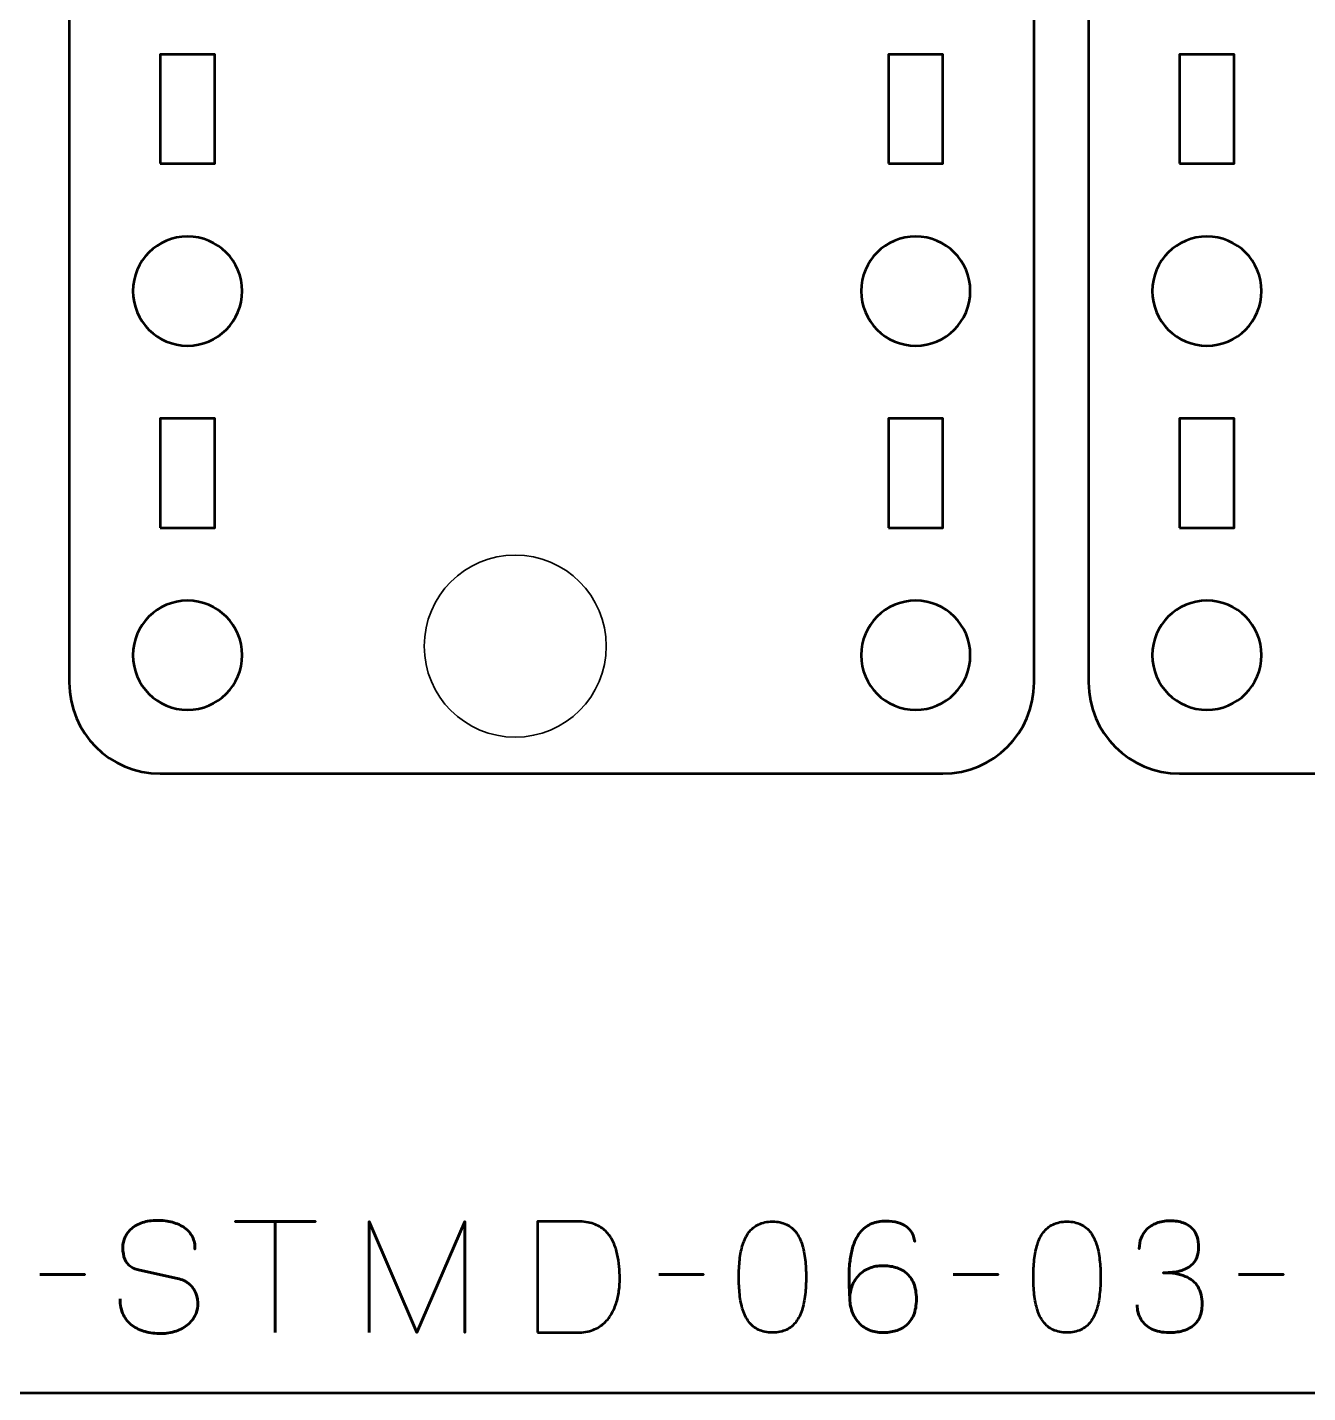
# Model space of a CAD drawing. Header units: centimetres. Extents: x -21 to 0, y -29.7 to 0.
# Drawn here: x -13.38 to -6.35, y -29.7 to -22.2 of the extents above; entities that cross this region are included whole.
import ezdxf

# ---------------------------------------------------------------- set-up
doc = ezdxf.new("R2010")
doc.units = ezdxf.units.CM
doc.header["$MEASUREMENT"] = 0
doc.layers.add('Layer 1', color=7, linetype='Continuous')

msp = doc.modelspace()

# ---------------------------------------------------------------- linework, layer by layer
at = {"layer": 'Layer 1', "color": 250, "lineweight": 35}
msp.add_ellipse((-10.70003, -25.60001), major_axis=(0, 0.5), ratio=1, dxfattribs=at)
at = {"layer": 'Layer 1', "color": 22, "lineweight": 53}
msp.add_open_spline([(-21, -29.19991), (-21, -29.19991), (-21, -0.49996), (-21, -0.49996), (-21, -0.49996), (-21, -0.22299), (-20.77691, 0), (-20.49991, 0), (-20.49991, 0), (-20.49991, 0), (-0.5001, 0), (-0.5001, 0), (-0.5001, 0), (-0.22296, 0), (0, -0.22299), (0, -0.49996), (0, -0.49996), (0, -0.49996), (0, -29.19991), (0, -29.19991), (0, -29.19991), (0, -29.47691), (-0.22296, -29.7), (-0.5001, -29.7), (-0.5001, -29.7), (-0.5001, -29.7), (-20.49991, -29.7), (-20.49991, -29.7), (-20.49991, -29.7), (-20.77691, -29.7), (-21, -29.47691), (-21, -29.19991)], degree=3, knots=[0, 0, 0, 0, 0.125, 0.125, 0.125, 0.125, 0.25, 0.25, 0.25, 0.25, 0.375, 0.375, 0.375, 0.375, 0.5, 0.5, 0.5, 0.5, 0.625, 0.625, 0.625, 0.625, 0.75, 0.75, 0.75, 0.75, 0.875, 0.875, 0.875, 0.875, 1, 1, 1, 1], dxfattribs=at)
at = {"layer": 'Layer 1', "color": 114, "lineweight": 53}
for points in [[(-13.15006, -25.79993), (-13.15006, -25.79993), (-13.15006, -15.49995), (-13.15006, -15.49995), (-13.15006, -15.49995), (-13.15006, -15.22295), (-12.92697, -14.99999), (-12.64997, -14.99999), (-12.64997, -14.99999), (-12.64997, -14.99999), (-8.3501, -14.99999), (-8.3501, -14.99999), (-8.3501, -14.99999), (-8.07296, -14.99999), (-7.85, -15.22295), (-7.85, -15.49995), (-7.85, -15.49995), (-7.85, -15.49995), (-7.85, -25.79993), (-7.85, -25.79993), (-7.85, -25.79993), (-7.85, -26.07693), (-8.07296, -26.30003), (-8.3501, -26.30003), (-8.3501, -26.30003), (-8.3501, -26.30003), (-12.64997, -26.30003), (-12.64997, -26.30003), (-12.64997, -26.30003), (-12.92697, -26.30003), (-13.15006, -26.07693), (-13.15006, -25.79993)], [(-7.55006, -25.79993), (-7.55006, -25.79993), (-7.55006, -15.49995), (-7.55006, -15.49995), (-7.55006, -15.49995), (-7.55006, -15.22295), (-7.32697, -14.99999), (-7.04997, -14.99999), (-7.04997, -14.99999), (-7.04997, -14.99999), (-2.7501, -14.99999), (-2.7501, -14.99999), (-2.7501, -14.99999), (-2.47296, -14.99999), (-2.25, -15.22295), (-2.25, -15.49995), (-2.25, -15.49995), (-2.25, -15.49995), (-2.25, -25.79993), (-2.25, -25.79993), (-2.25, -25.79993), (-2.25, -26.07693), (-2.47296, -26.30003), (-2.7501, -26.30003), (-2.7501, -26.30003), (-2.7501, -26.30003), (-7.04997, -26.30003), (-7.04997, -26.30003), (-7.04997, -26.30003), (-7.32697, -26.30003), (-7.55006, -26.07693), (-7.55006, -25.79993)]]:
    msp.add_open_spline(points, degree=3, knots=[0, 0, 0, 0, 0.125, 0.125, 0.125, 0.125, 0.25, 0.25, 0.25, 0.25, 0.375, 0.375, 0.375, 0.375, 0.5, 0.5, 0.5, 0.5, 0.625, 0.625, 0.625, 0.625, 0.75, 0.75, 0.75, 0.75, 0.875, 0.875, 0.875, 0.875, 1, 1, 1, 1], dxfattribs=at)
at = {"layer": 'Layer 1', "lineweight": 53}
for points in [[(-12.64997, -22.95002), (-12.64997, -22.95002), (-12.64997, -22.35001), (-12.64997, -22.35001), (-12.64997, -22.35001), (-12.64997, -22.35001), (-12.34996, -22.35001), (-12.34996, -22.35001), (-12.34996, -22.35001), (-12.34996, -22.35001), (-12.34996, -22.95002), (-12.34996, -22.95002), (-12.34996, -22.95002), (-12.34996, -22.95002), (-12.64997, -22.95002), (-12.64997, -22.95002)], [(-8.6501, -22.95002), (-8.6501, -22.95002), (-8.6501, -22.35001), (-8.6501, -22.35001), (-8.6501, -22.35001), (-8.6501, -22.35001), (-8.3501, -22.35001), (-8.3501, -22.35001), (-8.3501, -22.35001), (-8.3501, -22.35001), (-8.3501, -22.95002), (-8.3501, -22.95002), (-8.3501, -22.95002), (-8.3501, -22.95002), (-8.6501, -22.95002), (-8.6501, -22.95002)], [(-7.04997, -22.95002), (-7.04997, -22.95002), (-7.04997, -22.35001), (-7.04997, -22.35001), (-7.04997, -22.35001), (-7.04997, -22.35001), (-6.74996, -22.35001), (-6.74996, -22.35001), (-6.74996, -22.35001), (-6.74996, -22.35001), (-6.74996, -22.95002), (-6.74996, -22.95002), (-6.74996, -22.95002), (-6.74996, -22.95002), (-7.04997, -22.95002), (-7.04997, -22.95002)], [(-12.50003, -23.34992), (-12.33426, -23.34992), (-12.20003, -23.4843), (-12.20003, -23.64993), (-12.20003, -23.64993), (-12.20003, -23.8157), (-12.33426, -23.94993), (-12.50003, -23.94993), (-12.50003, -23.94993), (-12.6657, -23.94993), (-12.80004, -23.8157), (-12.80004, -23.64993), (-12.80004, -23.64993), (-12.80004, -23.4843), (-12.6657, -23.34992), (-12.50003, -23.34992)], [(-8.50003, -23.34992), (-8.33436, -23.34992), (-8.20003, -23.4843), (-8.20003, -23.64993), (-8.20003, -23.64993), (-8.20003, -23.8157), (-8.33436, -23.94993), (-8.50003, -23.94993), (-8.50003, -23.94993), (-8.66566, -23.94993), (-8.80003, -23.8157), (-8.80003, -23.64993), (-8.80003, -23.64993), (-8.80003, -23.4843), (-8.66566, -23.34992), (-8.50003, -23.34992)], [(-6.90003, -23.34992), (-6.73426, -23.34992), (-6.60003, -23.4843), (-6.60003, -23.64993), (-6.60003, -23.64993), (-6.60003, -23.8157), (-6.73426, -23.94993), (-6.90003, -23.94993), (-6.90003, -23.94993), (-7.0657, -23.94993), (-7.20004, -23.8157), (-7.20004, -23.64993), (-7.20004, -23.64993), (-7.20004, -23.4843), (-7.0657, -23.34992), (-6.90003, -23.34992)], [(-12.64997, -24.94998), (-12.64997, -24.94998), (-12.64997, -24.34998), (-12.64997, -24.34998), (-12.64997, -24.34998), (-12.64997, -24.34998), (-12.34996, -24.34998), (-12.34996, -24.34998), (-12.34996, -24.34998), (-12.34996, -24.34998), (-12.34996, -24.94998), (-12.34996, -24.94998), (-12.34996, -24.94998), (-12.34996, -24.94998), (-12.64997, -24.94998), (-12.64997, -24.94998)], [(-8.6501, -24.94998), (-8.6501, -24.94998), (-8.6501, -24.34998), (-8.6501, -24.34998), (-8.6501, -24.34998), (-8.6501, -24.34998), (-8.3501, -24.34998), (-8.3501, -24.34998), (-8.3501, -24.34998), (-8.3501, -24.34998), (-8.3501, -24.94998), (-8.3501, -24.94998), (-8.3501, -24.94998), (-8.3501, -24.94998), (-8.6501, -24.94998), (-8.6501, -24.94998)], [(-7.04997, -24.94998), (-7.04997, -24.94998), (-7.04997, -24.34998), (-7.04997, -24.34998), (-7.04997, -24.34998), (-7.04997, -24.34998), (-6.74996, -24.34998), (-6.74996, -24.34998), (-6.74996, -24.34998), (-6.74996, -24.34998), (-6.74996, -24.94998), (-6.74996, -24.94998), (-6.74996, -24.94998), (-6.74996, -24.94998), (-7.04997, -24.94998), (-7.04997, -24.94998)], [(-12.50003, -25.35), (-12.33426, -25.35), (-12.20003, -25.48423), (-12.20003, -25.65), (-12.20003, -25.65), (-12.20003, -25.81566), (-12.33426, -25.95), (-12.50003, -25.95), (-12.50003, -25.95), (-12.6657, -25.95), (-12.80004, -25.81566), (-12.80004, -25.65), (-12.80004, -25.65), (-12.80004, -25.48423), (-12.6657, -25.35), (-12.50003, -25.35)], [(-8.50003, -25.35), (-8.33436, -25.35), (-8.20003, -25.48423), (-8.20003, -25.65), (-8.20003, -25.65), (-8.20003, -25.81566), (-8.33436, -25.95), (-8.50003, -25.95), (-8.50003, -25.95), (-8.66566, -25.95), (-8.80003, -25.81566), (-8.80003, -25.65), (-8.80003, -25.65), (-8.80003, -25.48423), (-8.66566, -25.35), (-8.50003, -25.35)], [(-6.90003, -25.35), (-6.73426, -25.35), (-6.60003, -25.48423), (-6.60003, -25.65), (-6.60003, -25.65), (-6.60003, -25.81566), (-6.73426, -25.95), (-6.90003, -25.95), (-6.90003, -25.95), (-7.0657, -25.95), (-7.20004, -25.81566), (-7.20004, -25.65), (-7.20004, -25.65), (-7.20004, -25.48423), (-7.0657, -25.35), (-6.90003, -25.35)]]:
    msp.add_open_spline(points, degree=3, knots=[0, 0, 0, 0, 0.25, 0.25, 0.25, 0.25, 0.5, 0.5, 0.5, 0.5, 0.75, 0.75, 0.75, 0.75, 1, 1, 1, 1], dxfattribs=at)
at = {"layer": 'Layer 1', "color": 30, "lineweight": 53}
for points, knots in [([(-12.87089, -29.1853), (-12.87061, -29.21902), (-12.86468, -29.24795), (-12.85283, -29.27208), (-12.85283, -29.27208), (-12.84112, -29.29607), (-12.82475, -29.31568), (-12.80414, -29.33092), (-12.80414, -29.33092), (-12.7834, -29.34602), (-12.75955, -29.35717), (-12.7326, -29.36437), (-12.7326, -29.36437), (-12.70579, -29.37142), (-12.677, -29.37495), (-12.64652, -29.37495), (-12.64652, -29.37495), (-12.61576, -29.37481), (-12.5881, -29.37029), (-12.56341, -29.36169), (-12.56341, -29.36169), (-12.53885, -29.35308), (-12.51783, -29.34151), (-12.50019, -29.32697), (-12.50019, -29.32697), (-12.48269, -29.31244), (-12.46914, -29.29621), (-12.45955, -29.27815), (-12.45955, -29.27815), (-12.44995, -29.26009), (-12.44487, -29.2416), (-12.44417, -29.22255), (-12.44417, -29.22255), (-12.44332, -29.19757), (-12.44699, -29.17471), (-12.45503, -29.15411), (-12.45503, -29.15411), (-12.46308, -29.13351), (-12.47549, -29.11629), (-12.49229, -29.10218), (-12.49229, -29.10218), (-12.50894, -29.08807), (-12.52996, -29.07819), (-12.55508, -29.07269), (-12.55508, -29.07269), (-12.55508, -29.07269), (-12.76252, -29.02782), (-12.76252, -29.02782), (-12.76252, -29.02782), (-12.78199, -29.02372), (-12.79878, -29.01681), (-12.81261, -29.00721), (-12.81261, -29.00721), (-12.82644, -28.99748), (-12.83716, -28.98407), (-12.8445, -28.96686), (-12.8445, -28.96686), (-12.85184, -28.94978), (-12.85565, -28.92805), (-12.85565, -28.90166), (-12.85565, -28.90166), (-12.85565, -28.88162), (-12.85156, -28.86271), (-12.84323, -28.84493), (-12.84323, -28.84493), (-12.83505, -28.82715), (-12.82291, -28.81149), (-12.80697, -28.79766), (-12.80697, -28.79766), (-12.79102, -28.78397), (-12.77126, -28.77325), (-12.74784, -28.76549), (-12.74784, -28.76549), (-12.72427, -28.75759), (-12.69732, -28.75364), (-12.66684, -28.75349), (-12.66684, -28.75349), (-12.63622, -28.75349), (-12.60814, -28.75702), (-12.58246, -28.76408), (-12.58246, -28.76408), (-12.55692, -28.77113), (-12.53476, -28.78129), (-12.51613, -28.79484), (-12.51613, -28.79484), (-12.49751, -28.80839), (-12.48311, -28.82504), (-12.47324, -28.84451), (-12.47324, -28.84451), (-12.46336, -28.86413), (-12.4587, -28.88656), (-12.45941, -28.91182), (-12.45941, -28.91182), (-12.4587, -28.88656), (-12.46336, -28.86413), (-12.47324, -28.84451), (-12.47324, -28.84451), (-12.48311, -28.82504), (-12.49751, -28.80839), (-12.51613, -28.79484), (-12.51613, -28.79484), (-12.53476, -28.78129), (-12.55692, -28.77113), (-12.58246, -28.76408), (-12.58246, -28.76408), (-12.60814, -28.75702), (-12.63622, -28.75349), (-12.66684, -28.75349), (-12.66684, -28.75349), (-12.69732, -28.75364), (-12.72427, -28.75759), (-12.74784, -28.76549), (-12.74784, -28.76549), (-12.77126, -28.77325), (-12.79102, -28.78397), (-12.80697, -28.79766), (-12.80697, -28.79766), (-12.82291, -28.81149), (-12.83505, -28.82715), (-12.84323, -28.84493), (-12.84323, -28.84493), (-12.85156, -28.86271), (-12.85565, -28.88162), (-12.85565, -28.90166), (-12.85565, -28.90166), (-12.85565, -28.92805), (-12.85198, -28.94978), (-12.84493, -28.96671), (-12.84493, -28.96671), (-12.83773, -28.98379), (-12.82715, -28.99705), (-12.81332, -29.00679), (-12.81332, -29.00679), (-12.79949, -29.01639), (-12.78255, -29.02344), (-12.76252, -29.02782), (-12.76252, -29.02782), (-12.76252, -29.02782), (-12.55508, -29.07269), (-12.55508, -29.07269), (-12.55508, -29.07269), (-12.5294, -29.07819), (-12.50823, -29.08807), (-12.49158, -29.10218), (-12.49158, -29.10218), (-12.47479, -29.11629), (-12.46251, -29.13351), (-12.45461, -29.15411), (-12.45461, -29.15411), (-12.44685, -29.17471), (-12.44332, -29.19757), (-12.44417, -29.22255), (-12.44417, -29.22255), (-12.44487, -29.2416), (-12.44995, -29.26009), (-12.45955, -29.27815), (-12.45955, -29.27815), (-12.46914, -29.29621), (-12.48269, -29.31244), (-12.50019, -29.32697), (-12.50019, -29.32697), (-12.51783, -29.34151), (-12.53885, -29.35308), (-12.56341, -29.36169), (-12.56341, -29.36169), (-12.5881, -29.37029), (-12.61576, -29.37481), (-12.64652, -29.37495), (-12.64652, -29.37495), (-12.677, -29.37495), (-12.70579, -29.37142), (-12.7326, -29.36437), (-12.7326, -29.36437), (-12.75955, -29.35717), (-12.7834, -29.34602), (-12.80414, -29.33092), (-12.80414, -29.33092), (-12.82475, -29.31568), (-12.84112, -29.29607), (-12.85283, -29.27208), (-12.85283, -29.27208), (-12.86468, -29.24795), (-12.87061, -29.21902), (-12.87089, -29.1853)], [0, 0, 0, 0, 0.0217391, 0.0217391, 0.0217391, 0.0217391, 0.0434783, 0.0434783, 0.0434783, 0.0434783, 0.0652174, 0.0652174, 0.0652174, 0.0652174, 0.0869565, 0.0869565, 0.0869565, 0.0869565, 0.1086957, 0.1086957, 0.1086957, 0.1086957, 0.1304348, 0.1304348, 0.1304348, 0.1304348, 0.1521739, 0.1521739, 0.1521739, 0.1521739, 0.173913, 0.173913, 0.173913, 0.173913, 0.1956522, 0.1956522, 0.1956522, 0.1956522, 0.2173913, 0.2173913, 0.2173913, 0.2173913, 0.2391304, 0.2391304, 0.2391304, 0.2391304, 0.2608696, 0.2608696, 0.2608696, 0.2608696, 0.2826087, 0.2826087, 0.2826087, 0.2826087, 0.3043478, 0.3043478, 0.3043478, 0.3043478, 0.326087, 0.326087, 0.326087, 0.326087, 0.3478261, 0.3478261, 0.3478261, 0.3478261, 0.3695652, 0.3695652, 0.3695652, 0.3695652, 0.3913043, 0.3913043, 0.3913043, 0.3913043, 0.4130435, 0.4130435, 0.4130435, 0.4130435, 0.4347826, 0.4347826, 0.4347826, 0.4347826, 0.4565217, 0.4565217, 0.4565217, 0.4565217, 0.4782609, 0.4782609, 0.4782609, 0.4782609, 0.5, 0.5, 0.5, 0.5, 0.5217391, 0.5217391, 0.5217391, 0.5217391, 0.5434783, 0.5434783, 0.5434783, 0.5434783, 0.5652174, 0.5652174, 0.5652174, 0.5652174, 0.5869565, 0.5869565, 0.5869565, 0.5869565, 0.6086957, 0.6086957, 0.6086957, 0.6086957, 0.6304348, 0.6304348, 0.6304348, 0.6304348, 0.6521739, 0.6521739, 0.6521739, 0.6521739, 0.673913, 0.673913, 0.673913, 0.673913, 0.6956522, 0.6956522, 0.6956522, 0.6956522, 0.7173913, 0.7173913, 0.7173913, 0.7173913, 0.7391304, 0.7391304, 0.7391304, 0.7391304, 0.7608696, 0.7608696, 0.7608696, 0.7608696, 0.7826087, 0.7826087, 0.7826087, 0.7826087, 0.8043478, 0.8043478, 0.8043478, 0.8043478, 0.826087, 0.826087, 0.826087, 0.826087, 0.8478261, 0.8478261, 0.8478261, 0.8478261, 0.8695652, 0.8695652, 0.8695652, 0.8695652, 0.8913043, 0.8913043, 0.8913043, 0.8913043, 0.9130435, 0.9130435, 0.9130435, 0.9130435, 0.9347826, 0.9347826, 0.9347826, 0.9347826, 0.9565217, 0.9565217, 0.9565217, 0.9565217, 0.9782609, 0.9782609, 0.9782609, 0.9782609, 1, 1, 1, 1]), ([(-12.01914, -29.36987), (-12.01914, -29.36987), (-12.01914, -28.75942), (-12.01914, -28.75942), (-12.01914, -28.75942), (-12.01914, -28.75942), (-12.23843, -28.75942), (-12.23843, -28.75942), (-12.23843, -28.75942), (-12.23843, -28.75942), (-11.79816, -28.75942), (-11.79816, -28.75942), (-11.79816, -28.75942), (-11.79816, -28.75942), (-12.01914, -28.75942), (-12.01914, -28.75942), (-12.01914, -28.75942), (-12.01914, -28.75942), (-12.01914, -29.36987), (-12.01914, -29.36987)], [0, 0, 0, 0, 0.2, 0.2, 0.2, 0.2, 0.4, 0.4, 0.4, 0.4, 0.6, 0.6, 0.6, 0.6, 0.8, 0.8, 0.8, 0.8, 1, 1, 1, 1]), ([(-11.50267, -29.36987), (-11.50267, -29.36987), (-11.50267, -28.75942), (-11.50267, -28.75942), (-11.50267, -28.75942), (-11.50267, -28.75942), (-11.2402, -29.36987), (-11.2402, -29.36987), (-11.2402, -29.36987), (-11.2402, -29.36987), (-10.97689, -28.75942), (-10.97689, -28.75942), (-10.97689, -28.75942), (-10.97689, -28.75942), (-10.97689, -29.36987), (-10.97689, -29.36987), (-10.97689, -29.36987), (-10.97689, -29.36987), (-10.97689, -28.75942), (-10.97689, -28.75942), (-10.97689, -28.75942), (-10.97689, -28.75942), (-11.2402, -29.36987), (-11.2402, -29.36987), (-11.2402, -29.36987), (-11.2402, -29.36987), (-11.50267, -28.75942), (-11.50267, -28.75942), (-11.50267, -28.75942), (-11.50267, -28.75942), (-11.50267, -29.36987), (-11.50267, -29.36987)], [0, 0, 0, 0, 0.125, 0.125, 0.125, 0.125, 0.25, 0.25, 0.25, 0.25, 0.375, 0.375, 0.375, 0.375, 0.5, 0.5, 0.5, 0.5, 0.625, 0.625, 0.625, 0.625, 0.75, 0.75, 0.75, 0.75, 0.875, 0.875, 0.875, 0.875, 1, 1, 1, 1]), ([(-10.57726, -29.36987), (-10.57726, -29.36987), (-10.57726, -28.75942), (-10.57726, -28.75942), (-10.57726, -28.75942), (-10.57726, -28.75942), (-10.35713, -28.75942), (-10.35713, -28.75942), (-10.35713, -28.75942), (-10.32368, -28.75956), (-10.29475, -28.76394), (-10.27034, -28.77254), (-10.27034, -28.77254), (-10.24607, -28.78115), (-10.22547, -28.79301), (-10.20882, -28.80796), (-10.20882, -28.80796), (-10.19202, -28.82306), (-10.17848, -28.84042), (-10.16789, -28.85989), (-10.16789, -28.85989), (-10.15731, -28.87951), (-10.14913, -28.90039), (-10.14334, -28.92255), (-10.14334, -28.92255), (-10.13756, -28.94456), (-10.13346, -28.967), (-10.13092, -28.98972), (-10.13092, -28.98972), (-10.12838, -29.01243), (-10.12669, -29.03445), (-10.12598, -29.05576), (-10.12598, -29.05576), (-10.125, -29.07706), (-10.1257, -29.0995), (-10.12796, -29.12307), (-10.12796, -29.12307), (-10.13022, -29.14663), (-10.13445, -29.1702), (-10.1408, -29.19362), (-10.1408, -29.19362), (-10.14701, -29.21705), (-10.1559, -29.23934), (-10.16733, -29.26037), (-10.16733, -29.26037), (-10.17862, -29.28153), (-10.19301, -29.3003), (-10.21023, -29.31667), (-10.21023, -29.31667), (-10.22758, -29.33304), (-10.24833, -29.34602), (-10.2726, -29.35548), (-10.2726, -29.35548), (-10.29687, -29.36493), (-10.32509, -29.36973), (-10.35713, -29.36987), (-10.35713, -29.36987), (-10.35713, -29.36987), (-10.57726, -29.36987), (-10.57726, -29.36987)], [0, 0, 0, 0, 0.0666667, 0.0666667, 0.0666667, 0.0666667, 0.1333333, 0.1333333, 0.1333333, 0.1333333, 0.2, 0.2, 0.2, 0.2, 0.2666667, 0.2666667, 0.2666667, 0.2666667, 0.3333333, 0.3333333, 0.3333333, 0.3333333, 0.4, 0.4, 0.4, 0.4, 0.4666667, 0.4666667, 0.4666667, 0.4666667, 0.5333333, 0.5333333, 0.5333333, 0.5333333, 0.6, 0.6, 0.6, 0.6, 0.6666667, 0.6666667, 0.6666667, 0.6666667, 0.7333333, 0.7333333, 0.7333333, 0.7333333, 0.8, 0.8, 0.8, 0.8, 0.8666667, 0.8666667, 0.8666667, 0.8666667, 0.9333333, 0.9333333, 0.9333333, 0.9333333, 1, 1, 1, 1]), ([(-10.57726, -29.36987), (-10.57726, -29.36987), (-10.57726, -28.75942), (-10.57726, -28.75942), (-10.57726, -28.75942), (-10.57726, -28.75942), (-10.35713, -28.75942), (-10.35713, -28.75942), (-10.35713, -28.75942), (-10.32368, -28.75956), (-10.29475, -28.76394), (-10.27034, -28.77254), (-10.27034, -28.77254), (-10.24607, -28.78115), (-10.22547, -28.79301), (-10.20882, -28.80796), (-10.20882, -28.80796), (-10.19202, -28.82306), (-10.17848, -28.84042), (-10.16789, -28.85989), (-10.16789, -28.85989), (-10.15731, -28.87951), (-10.14913, -28.90039), (-10.14334, -28.92255), (-10.14334, -28.92255), (-10.13756, -28.94456), (-10.13346, -28.967), (-10.13092, -28.98972), (-10.13092, -28.98972), (-10.12838, -29.01243), (-10.12669, -29.03445), (-10.12598, -29.05576), (-10.12598, -29.05576), (-10.125, -29.07706), (-10.1257, -29.0995), (-10.12796, -29.12307), (-10.12796, -29.12307), (-10.13022, -29.14663), (-10.13445, -29.1702), (-10.1408, -29.19362), (-10.1408, -29.19362), (-10.14701, -29.21705), (-10.1559, -29.23934), (-10.16733, -29.26037), (-10.16733, -29.26037), (-10.17862, -29.28153), (-10.19301, -29.3003), (-10.21023, -29.31667), (-10.21023, -29.31667), (-10.22758, -29.33304), (-10.24833, -29.34602), (-10.2726, -29.35548), (-10.2726, -29.35548), (-10.29687, -29.36493), (-10.32509, -29.36973), (-10.35713, -29.36987), (-10.35713, -29.36987), (-10.35713, -29.36987), (-10.57726, -29.36987), (-10.57726, -29.36987)], [0, 0, 0, 0, 0.0666667, 0.0666667, 0.0666667, 0.0666667, 0.1333333, 0.1333333, 0.1333333, 0.1333333, 0.2, 0.2, 0.2, 0.2, 0.2666667, 0.2666667, 0.2666667, 0.2666667, 0.3333333, 0.3333333, 0.3333333, 0.3333333, 0.4, 0.4, 0.4, 0.4, 0.4666667, 0.4666667, 0.4666667, 0.4666667, 0.5333333, 0.5333333, 0.5333333, 0.5333333, 0.6, 0.6, 0.6, 0.6, 0.6666667, 0.6666667, 0.6666667, 0.6666667, 0.7333333, 0.7333333, 0.7333333, 0.7333333, 0.8, 0.8, 0.8, 0.8, 0.8666667, 0.8666667, 0.8666667, 0.8666667, 0.9333333, 0.9333333, 0.9333333, 0.9333333, 1, 1, 1, 1]), ([(-9.28694, -29.36987), (-9.2573, -29.36973), (-9.23176, -29.36451), (-9.21045, -29.35435), (-9.21045, -29.35435), (-9.18929, -29.34419), (-9.17165, -29.32965), (-9.15754, -29.31117), (-9.15754, -29.31117), (-9.14357, -29.29254), (-9.13256, -29.27053), (-9.12437, -29.24513), (-9.12437, -29.24513), (-9.11633, -29.21973), (-9.11055, -29.19193), (-9.1073, -29.16145), (-9.1073, -29.16145), (-9.10391, -29.13097), (-9.10222, -29.09894), (-9.10236, -29.06507), (-9.10236, -29.06507), (-9.10222, -29.03134), (-9.10391, -28.99931), (-9.1073, -28.96897), (-9.1073, -28.96897), (-9.11055, -28.93863), (-9.11633, -28.91069), (-9.12437, -28.88529), (-9.12437, -28.88529), (-9.13256, -28.86003), (-9.14357, -28.83802), (-9.15754, -28.81925), (-9.15754, -28.81925), (-9.17165, -28.80063), (-9.18929, -28.78609), (-9.21045, -28.77593), (-9.21045, -28.77593), (-9.23176, -28.76563), (-9.2573, -28.76041), (-9.28694, -28.76027), (-9.28694, -28.76027), (-9.31657, -28.76041), (-9.34211, -28.76563), (-9.36342, -28.77593), (-9.36342, -28.77593), (-9.38458, -28.78609), (-9.40222, -28.80063), (-9.41633, -28.81925), (-9.41633, -28.81925), (-9.43031, -28.83802), (-9.44131, -28.86003), (-9.4495, -28.88529), (-9.4495, -28.88529), (-9.45754, -28.91069), (-9.46333, -28.93863), (-9.46657, -28.96897), (-9.46657, -28.96897), (-9.46996, -28.99931), (-9.47165, -29.03134), (-9.47151, -29.06507), (-9.47151, -29.06507), (-9.47165, -29.09894), (-9.46996, -29.13097), (-9.46657, -29.16145), (-9.46657, -29.16145), (-9.46333, -29.19193), (-9.45754, -29.21973), (-9.4495, -29.24513), (-9.4495, -29.24513), (-9.44131, -29.27053), (-9.43031, -29.29254), (-9.41633, -29.31117), (-9.41633, -29.31117), (-9.40222, -29.32965), (-9.38458, -29.34419), (-9.36342, -29.35435), (-9.36342, -29.35435), (-9.34211, -29.36451), (-9.31657, -29.36973), (-9.28694, -29.36987)], [0, 0, 0, 0, 0.05, 0.05, 0.05, 0.05, 0.1, 0.1, 0.1, 0.1, 0.15, 0.15, 0.15, 0.15, 0.2, 0.2, 0.2, 0.2, 0.25, 0.25, 0.25, 0.25, 0.3, 0.3, 0.3, 0.3, 0.35, 0.35, 0.35, 0.35, 0.4, 0.4, 0.4, 0.4, 0.45, 0.45, 0.45, 0.45, 0.5, 0.5, 0.5, 0.5, 0.55, 0.55, 0.55, 0.55, 0.6, 0.6, 0.6, 0.6, 0.65, 0.65, 0.65, 0.65, 0.7, 0.7, 0.7, 0.7, 0.75, 0.75, 0.75, 0.75, 0.8, 0.8, 0.8, 0.8, 0.85, 0.85, 0.85, 0.85, 0.9, 0.9, 0.9, 0.9, 0.95, 0.95, 0.95, 0.95, 1, 1, 1, 1]), ([(-9.28694, -29.36987), (-9.2573, -29.36973), (-9.23176, -29.36451), (-9.21045, -29.35435), (-9.21045, -29.35435), (-9.18929, -29.34419), (-9.17165, -29.32965), (-9.15754, -29.31117), (-9.15754, -29.31117), (-9.14357, -29.29254), (-9.13256, -29.27053), (-9.12437, -29.24513), (-9.12437, -29.24513), (-9.11633, -29.21973), (-9.11055, -29.19193), (-9.1073, -29.16145), (-9.1073, -29.16145), (-9.10391, -29.13097), (-9.10222, -29.09894), (-9.10236, -29.06507), (-9.10236, -29.06507), (-9.10222, -29.03134), (-9.10391, -28.99931), (-9.1073, -28.96897), (-9.1073, -28.96897), (-9.11055, -28.93863), (-9.11633, -28.91069), (-9.12437, -28.88529), (-9.12437, -28.88529), (-9.13256, -28.86003), (-9.14357, -28.83802), (-9.15754, -28.81925), (-9.15754, -28.81925), (-9.17165, -28.80063), (-9.18929, -28.78609), (-9.21045, -28.77593), (-9.21045, -28.77593), (-9.23176, -28.76563), (-9.2573, -28.76041), (-9.28694, -28.76027), (-9.28694, -28.76027), (-9.31657, -28.76041), (-9.34211, -28.76563), (-9.36342, -28.77593), (-9.36342, -28.77593), (-9.38458, -28.78609), (-9.40222, -28.80063), (-9.41633, -28.81925), (-9.41633, -28.81925), (-9.43031, -28.83802), (-9.44131, -28.86003), (-9.4495, -28.88529), (-9.4495, -28.88529), (-9.45754, -28.91069), (-9.46333, -28.93863), (-9.46657, -28.96897), (-9.46657, -28.96897), (-9.46996, -28.99931), (-9.47165, -29.03134), (-9.47151, -29.06507), (-9.47151, -29.06507), (-9.47165, -29.09894), (-9.46996, -29.13097), (-9.46657, -29.16145), (-9.46657, -29.16145), (-9.46333, -29.19193), (-9.45754, -29.21973), (-9.4495, -29.24513), (-9.4495, -29.24513), (-9.44131, -29.27053), (-9.43031, -29.29254), (-9.41633, -29.31117), (-9.41633, -29.31117), (-9.40222, -29.32965), (-9.38458, -29.34419), (-9.36342, -29.35435), (-9.36342, -29.35435), (-9.34211, -29.36451), (-9.31657, -29.36973), (-9.28694, -29.36987)], [0, 0, 0, 0, 0.05, 0.05, 0.05, 0.05, 0.1, 0.1, 0.1, 0.1, 0.15, 0.15, 0.15, 0.15, 0.2, 0.2, 0.2, 0.2, 0.25, 0.25, 0.25, 0.25, 0.3, 0.3, 0.3, 0.3, 0.35, 0.35, 0.35, 0.35, 0.4, 0.4, 0.4, 0.4, 0.45, 0.45, 0.45, 0.45, 0.5, 0.5, 0.5, 0.5, 0.55, 0.55, 0.55, 0.55, 0.6, 0.6, 0.6, 0.6, 0.65, 0.65, 0.65, 0.65, 0.7, 0.7, 0.7, 0.7, 0.75, 0.75, 0.75, 0.75, 0.8, 0.8, 0.8, 0.8, 0.85, 0.85, 0.85, 0.85, 0.9, 0.9, 0.9, 0.9, 0.95, 0.95, 0.95, 0.95, 1, 1, 1, 1]), ([(-8.86191, -29.18614), (-8.86177, -29.15848), (-8.85725, -29.13351), (-8.84822, -29.11093), (-8.84822, -29.11093), (-8.83933, -29.08849), (-8.82677, -29.06916), (-8.81054, -29.05293), (-8.81054, -29.05293), (-8.79445, -29.03685), (-8.7754, -29.02443), (-8.75367, -29.01568), (-8.75367, -29.01568), (-8.73194, -29.00693), (-8.70809, -29.00256), (-8.68241, -29.00242), (-8.68241, -29.00242), (-8.65659, -29.00227), (-8.63246, -29.00552), (-8.61002, -29.01201), (-8.61002, -29.01201), (-8.58759, -29.01836), (-8.56797, -29.0288), (-8.5509, -29.0432), (-8.5509, -29.0432), (-8.53382, -29.05745), (-8.52042, -29.07636), (-8.51082, -29.09992), (-8.51082, -29.09992), (-8.50122, -29.12349), (-8.49629, -29.15213), (-8.49614, -29.18614), (-8.49614, -29.18614), (-8.49629, -29.22015), (-8.50122, -29.2488), (-8.51082, -29.27236), (-8.51082, -29.27236), (-8.52042, -29.29593), (-8.53382, -29.31484), (-8.5509, -29.32909), (-8.5509, -29.32909), (-8.56797, -29.34348), (-8.58759, -29.35392), (-8.61002, -29.36027), (-8.61002, -29.36027), (-8.63246, -29.36677), (-8.65659, -29.37001), (-8.68241, -29.36987), (-8.68241, -29.36987), (-8.70809, -29.36973), (-8.73166, -29.36535), (-8.75325, -29.35661), (-8.75325, -29.35661), (-8.7747, -29.34786), (-8.79333, -29.33544), (-8.80927, -29.31921), (-8.80927, -29.31921), (-8.82522, -29.30312), (-8.83778, -29.28379), (-8.84681, -29.26121), (-8.84681, -29.26121), (-8.85598, -29.23878), (-8.86092, -29.2138), (-8.86191, -29.18614), (-8.86191, -29.18614), (-8.86247, -29.17217), (-8.86318, -29.15552), (-8.86416, -29.13619), (-8.86416, -29.13619), (-8.86515, -29.11672), (-8.86572, -29.09555), (-8.86586, -29.07283), (-8.86586, -29.07283), (-8.866, -29.04997), (-8.86529, -29.0264), (-8.86346, -29.00227), (-8.86346, -29.00227), (-8.86177, -28.978), (-8.85838, -28.95416), (-8.85344, -28.93059), (-8.85344, -28.93059), (-8.8485, -28.90716), (-8.84144, -28.88501), (-8.83213, -28.86427), (-8.83213, -28.86427), (-8.82282, -28.84352), (-8.81082, -28.82518), (-8.79601, -28.80923), (-8.79601, -28.80923), (-8.78105, -28.79329), (-8.76285, -28.78073), (-8.74126, -28.77156), (-8.74126, -28.77156), (-8.71967, -28.76253), (-8.69412, -28.75787), (-8.66463, -28.75773), (-8.66463, -28.75773), (-8.63895, -28.75787), (-8.61722, -28.76041), (-8.59916, -28.76535), (-8.59916, -28.76535), (-8.58109, -28.77029), (-8.56628, -28.77692), (-8.55442, -28.7851), (-8.55442, -28.7851), (-8.54271, -28.79343), (-8.5334, -28.80246), (-8.52662, -28.81248), (-8.52662, -28.81248), (-8.51985, -28.82236), (-8.51477, -28.83238), (-8.51167, -28.84239), (-8.51167, -28.84239), (-8.50842, -28.85241), (-8.5063, -28.86173), (-8.50546, -28.87033), (-8.50546, -28.87033), (-8.5063, -28.86173), (-8.50842, -28.85241), (-8.51167, -28.84239), (-8.51167, -28.84239), (-8.51477, -28.83238), (-8.51985, -28.82236), (-8.52662, -28.81248), (-8.52662, -28.81248), (-8.5334, -28.80246), (-8.54271, -28.79343), (-8.55442, -28.7851), (-8.55442, -28.7851), (-8.56628, -28.77692), (-8.58109, -28.77029), (-8.59916, -28.76535), (-8.59916, -28.76535), (-8.61722, -28.76041), (-8.63895, -28.75787), (-8.66463, -28.75773), (-8.66463, -28.75773), (-8.69412, -28.75787), (-8.71967, -28.76253), (-8.74126, -28.77156), (-8.74126, -28.77156), (-8.76285, -28.78073), (-8.78105, -28.79329), (-8.79601, -28.80923), (-8.79601, -28.80923), (-8.81082, -28.82518), (-8.82282, -28.84352), (-8.83213, -28.86427), (-8.83213, -28.86427), (-8.84144, -28.88501), (-8.8485, -28.90716), (-8.85344, -28.93059), (-8.85344, -28.93059), (-8.85838, -28.95416), (-8.86177, -28.978), (-8.86346, -29.00227), (-8.86346, -29.00227), (-8.86529, -29.0264), (-8.866, -29.04997), (-8.86586, -29.07283), (-8.86586, -29.07283), (-8.86572, -29.09555), (-8.86515, -29.11672), (-8.86416, -29.13619), (-8.86416, -29.13619), (-8.86318, -29.15552), (-8.86247, -29.17217), (-8.86191, -29.18614), (-8.86191, -29.18614), (-8.86092, -29.2138), (-8.85598, -29.23878), (-8.84681, -29.26121), (-8.84681, -29.26121), (-8.83778, -29.28379), (-8.82522, -29.30312), (-8.80927, -29.31921), (-8.80927, -29.31921), (-8.79333, -29.33544), (-8.7747, -29.34786), (-8.75325, -29.35661), (-8.75325, -29.35661), (-8.73166, -29.36535), (-8.70809, -29.36973), (-8.68241, -29.36987), (-8.68241, -29.36987), (-8.65659, -29.37001), (-8.63246, -29.36677), (-8.61002, -29.36027), (-8.61002, -29.36027), (-8.58759, -29.35392), (-8.56797, -29.34348), (-8.5509, -29.32909), (-8.5509, -29.32909), (-8.53382, -29.31484), (-8.52042, -29.29593), (-8.51082, -29.27236), (-8.51082, -29.27236), (-8.50122, -29.2488), (-8.49629, -29.22015), (-8.49614, -29.18614), (-8.49614, -29.18614), (-8.49629, -29.15213), (-8.50122, -29.12349), (-8.51082, -29.09992), (-8.51082, -29.09992), (-8.52042, -29.07636), (-8.53382, -29.05745), (-8.5509, -29.0432), (-8.5509, -29.0432), (-8.56797, -29.0288), (-8.58759, -29.01836), (-8.61002, -29.01201), (-8.61002, -29.01201), (-8.63246, -29.00552), (-8.65659, -29.00227), (-8.68241, -29.00242), (-8.68241, -29.00242), (-8.70809, -29.00256), (-8.73194, -29.00693), (-8.75367, -29.01568), (-8.75367, -29.01568), (-8.7754, -29.02443), (-8.79445, -29.03685), (-8.81054, -29.05293), (-8.81054, -29.05293), (-8.82677, -29.06916), (-8.83933, -29.08849), (-8.84822, -29.11093), (-8.84822, -29.11093), (-8.85725, -29.13351), (-8.86177, -29.15848), (-8.86191, -29.18614)], [0, 0, 0, 0, 0.0172414, 0.0172414, 0.0172414, 0.0172414, 0.0344828, 0.0344828, 0.0344828, 0.0344828, 0.0517241, 0.0517241, 0.0517241, 0.0517241, 0.0689655, 0.0689655, 0.0689655, 0.0689655, 0.0862069, 0.0862069, 0.0862069, 0.0862069, 0.1034483, 0.1034483, 0.1034483, 0.1034483, 0.1206897, 0.1206897, 0.1206897, 0.1206897, 0.137931, 0.137931, 0.137931, 0.137931, 0.1551724, 0.1551724, 0.1551724, 0.1551724, 0.1724138, 0.1724138, 0.1724138, 0.1724138, 0.1896552, 0.1896552, 0.1896552, 0.1896552, 0.2068966, 0.2068966, 0.2068966, 0.2068966, 0.2241379, 0.2241379, 0.2241379, 0.2241379, 0.2413793, 0.2413793, 0.2413793, 0.2413793, 0.2586207, 0.2586207, 0.2586207, 0.2586207, 0.2758621, 0.2758621, 0.2758621, 0.2758621, 0.2931034, 0.2931034, 0.2931034, 0.2931034, 0.3103448, 0.3103448, 0.3103448, 0.3103448, 0.3275862, 0.3275862, 0.3275862, 0.3275862, 0.3448276, 0.3448276, 0.3448276, 0.3448276, 0.362069, 0.362069, 0.362069, 0.362069, 0.3793103, 0.3793103, 0.3793103, 0.3793103, 0.3965517, 0.3965517, 0.3965517, 0.3965517, 0.4137931, 0.4137931, 0.4137931, 0.4137931, 0.4310345, 0.4310345, 0.4310345, 0.4310345, 0.4482759, 0.4482759, 0.4482759, 0.4482759, 0.4655172, 0.4655172, 0.4655172, 0.4655172, 0.4827586, 0.4827586, 0.4827586, 0.4827586, 0.5, 0.5, 0.5, 0.5, 0.5172414, 0.5172414, 0.5172414, 0.5172414, 0.5344828, 0.5344828, 0.5344828, 0.5344828, 0.5517241, 0.5517241, 0.5517241, 0.5517241, 0.5689655, 0.5689655, 0.5689655, 0.5689655, 0.5862069, 0.5862069, 0.5862069, 0.5862069, 0.6034483, 0.6034483, 0.6034483, 0.6034483, 0.6206897, 0.6206897, 0.6206897, 0.6206897, 0.637931, 0.637931, 0.637931, 0.637931, 0.6551724, 0.6551724, 0.6551724, 0.6551724, 0.6724138, 0.6724138, 0.6724138, 0.6724138, 0.6896552, 0.6896552, 0.6896552, 0.6896552, 0.7068966, 0.7068966, 0.7068966, 0.7068966, 0.7241379, 0.7241379, 0.7241379, 0.7241379, 0.7413793, 0.7413793, 0.7413793, 0.7413793, 0.7586207, 0.7586207, 0.7586207, 0.7586207, 0.7758621, 0.7758621, 0.7758621, 0.7758621, 0.7931034, 0.7931034, 0.7931034, 0.7931034, 0.8103448, 0.8103448, 0.8103448, 0.8103448, 0.8275862, 0.8275862, 0.8275862, 0.8275862, 0.8448276, 0.8448276, 0.8448276, 0.8448276, 0.862069, 0.862069, 0.862069, 0.862069, 0.8793103, 0.8793103, 0.8793103, 0.8793103, 0.8965517, 0.8965517, 0.8965517, 0.8965517, 0.9137931, 0.9137931, 0.9137931, 0.9137931, 0.9310345, 0.9310345, 0.9310345, 0.9310345, 0.9482759, 0.9482759, 0.9482759, 0.9482759, 0.9655172, 0.9655172, 0.9655172, 0.9655172, 0.9827586, 0.9827586, 0.9827586, 0.9827586, 1, 1, 1, 1]), ([(-7.66895, -29.36987), (-7.63931, -29.36973), (-7.61377, -29.36451), (-7.59246, -29.35435), (-7.59246, -29.35435), (-7.5713, -29.34419), (-7.55366, -29.32965), (-7.53955, -29.31117), (-7.53955, -29.31117), (-7.52558, -29.29254), (-7.51457, -29.27053), (-7.50638, -29.24513), (-7.50638, -29.24513), (-7.49834, -29.21973), (-7.49256, -29.19193), (-7.48931, -29.16145), (-7.48931, -29.16145), (-7.48592, -29.13097), (-7.48423, -29.09894), (-7.48437, -29.06507), (-7.48437, -29.06507), (-7.48423, -29.03134), (-7.48592, -28.99931), (-7.48931, -28.96897), (-7.48931, -28.96897), (-7.49256, -28.93863), (-7.49834, -28.91069), (-7.50638, -28.88529), (-7.50638, -28.88529), (-7.51457, -28.86003), (-7.52558, -28.83802), (-7.53955, -28.81925), (-7.53955, -28.81925), (-7.55366, -28.80063), (-7.5713, -28.78609), (-7.59246, -28.77593), (-7.59246, -28.77593), (-7.61377, -28.76563), (-7.63931, -28.76041), (-7.66895, -28.76027), (-7.66895, -28.76027), (-7.69858, -28.76041), (-7.72412, -28.76563), (-7.74543, -28.77593), (-7.74543, -28.77593), (-7.76659, -28.78609), (-7.78423, -28.80063), (-7.79834, -28.81925), (-7.79834, -28.81925), (-7.81232, -28.83802), (-7.82332, -28.86003), (-7.83151, -28.88529), (-7.83151, -28.88529), (-7.83955, -28.91069), (-7.84534, -28.93863), (-7.84858, -28.96897), (-7.84858, -28.96897), (-7.85197, -28.99931), (-7.85366, -29.03134), (-7.85352, -29.06507), (-7.85352, -29.06507), (-7.85366, -29.09894), (-7.85197, -29.13097), (-7.84858, -29.16145), (-7.84858, -29.16145), (-7.84534, -29.19193), (-7.83955, -29.21973), (-7.83151, -29.24513), (-7.83151, -29.24513), (-7.82332, -29.27053), (-7.81232, -29.29254), (-7.79834, -29.31117), (-7.79834, -29.31117), (-7.78423, -29.32965), (-7.76659, -29.34419), (-7.74543, -29.35435), (-7.74543, -29.35435), (-7.72412, -29.36451), (-7.69858, -29.36973), (-7.66895, -29.36987)], [0, 0, 0, 0, 0.05, 0.05, 0.05, 0.05, 0.1, 0.1, 0.1, 0.1, 0.15, 0.15, 0.15, 0.15, 0.2, 0.2, 0.2, 0.2, 0.25, 0.25, 0.25, 0.25, 0.3, 0.3, 0.3, 0.3, 0.35, 0.35, 0.35, 0.35, 0.4, 0.4, 0.4, 0.4, 0.45, 0.45, 0.45, 0.45, 0.5, 0.5, 0.5, 0.5, 0.55, 0.55, 0.55, 0.55, 0.6, 0.6, 0.6, 0.6, 0.65, 0.65, 0.65, 0.65, 0.7, 0.7, 0.7, 0.7, 0.75, 0.75, 0.75, 0.75, 0.8, 0.8, 0.8, 0.8, 0.85, 0.85, 0.85, 0.85, 0.9, 0.9, 0.9, 0.9, 0.95, 0.95, 0.95, 0.95, 1, 1, 1, 1]), ([(-7.66895, -29.36987), (-7.63931, -29.36973), (-7.61377, -29.36451), (-7.59246, -29.35435), (-7.59246, -29.35435), (-7.5713, -29.34419), (-7.55366, -29.32965), (-7.53955, -29.31117), (-7.53955, -29.31117), (-7.52558, -29.29254), (-7.51457, -29.27053), (-7.50638, -29.24513), (-7.50638, -29.24513), (-7.49834, -29.21973), (-7.49256, -29.19193), (-7.48931, -29.16145), (-7.48931, -29.16145), (-7.48592, -29.13097), (-7.48423, -29.09894), (-7.48437, -29.06507), (-7.48437, -29.06507), (-7.48423, -29.03134), (-7.48592, -28.99931), (-7.48931, -28.96897), (-7.48931, -28.96897), (-7.49256, -28.93863), (-7.49834, -28.91069), (-7.50638, -28.88529), (-7.50638, -28.88529), (-7.51457, -28.86003), (-7.52558, -28.83802), (-7.53955, -28.81925), (-7.53955, -28.81925), (-7.55366, -28.80063), (-7.5713, -28.78609), (-7.59246, -28.77593), (-7.59246, -28.77593), (-7.61377, -28.76563), (-7.63931, -28.76041), (-7.66895, -28.76027), (-7.66895, -28.76027), (-7.69858, -28.76041), (-7.72412, -28.76563), (-7.74543, -28.77593), (-7.74543, -28.77593), (-7.76659, -28.78609), (-7.78423, -28.80063), (-7.79834, -28.81925), (-7.79834, -28.81925), (-7.81232, -28.83802), (-7.82332, -28.86003), (-7.83151, -28.88529), (-7.83151, -28.88529), (-7.83955, -28.91069), (-7.84534, -28.93863), (-7.84858, -28.96897), (-7.84858, -28.96897), (-7.85197, -28.99931), (-7.85366, -29.03134), (-7.85352, -29.06507), (-7.85352, -29.06507), (-7.85366, -29.09894), (-7.85197, -29.13097), (-7.84858, -29.16145), (-7.84858, -29.16145), (-7.84534, -29.19193), (-7.83955, -29.21973), (-7.83151, -29.24513), (-7.83151, -29.24513), (-7.82332, -29.27053), (-7.81232, -29.29254), (-7.79834, -29.31117), (-7.79834, -29.31117), (-7.78423, -29.32965), (-7.76659, -29.34419), (-7.74543, -29.35435), (-7.74543, -29.35435), (-7.72412, -29.36451), (-7.69858, -29.36973), (-7.66895, -29.36987)], [0, 0, 0, 0, 0.05, 0.05, 0.05, 0.05, 0.1, 0.1, 0.1, 0.1, 0.15, 0.15, 0.15, 0.15, 0.2, 0.2, 0.2, 0.2, 0.25, 0.25, 0.25, 0.25, 0.3, 0.3, 0.3, 0.3, 0.35, 0.35, 0.35, 0.35, 0.4, 0.4, 0.4, 0.4, 0.45, 0.45, 0.45, 0.45, 0.5, 0.5, 0.5, 0.5, 0.55, 0.55, 0.55, 0.55, 0.6, 0.6, 0.6, 0.6, 0.65, 0.65, 0.65, 0.65, 0.7, 0.7, 0.7, 0.7, 0.75, 0.75, 0.75, 0.75, 0.8, 0.8, 0.8, 0.8, 0.85, 0.85, 0.85, 0.85, 0.9, 0.9, 0.9, 0.9, 0.95, 0.95, 0.95, 0.95, 1, 1, 1, 1]), ([(-7.28371, -29.21662), (-7.28357, -29.2471), (-7.27651, -29.27363), (-7.26254, -29.29663), (-7.26254, -29.29663), (-7.24857, -29.31949), (-7.22868, -29.33741), (-7.20271, -29.35026), (-7.20271, -29.35026), (-7.17675, -29.3631), (-7.14556, -29.36959), (-7.1093, -29.36987), (-7.1093, -29.36987), (-7.08206, -29.36987), (-7.05737, -29.36705), (-7.03493, -29.36112), (-7.03493, -29.36112), (-7.01263, -29.35519), (-6.99344, -29.34602), (-6.97722, -29.33346), (-6.97722, -29.33346), (-6.96099, -29.3209), (-6.94857, -29.30468), (-6.93968, -29.28492), (-6.93968, -29.28492), (-6.93093, -29.26502), (-6.92656, -29.24118), (-6.92641, -29.21324), (-6.92641, -29.21324), (-6.92627, -29.17598), (-6.93389, -29.14451), (-6.94899, -29.11897), (-6.94899, -29.11897), (-6.96409, -29.09343), (-6.98752, -29.07424), (-7.01898, -29.06112), (-7.01898, -29.06112), (-7.05045, -29.04799), (-7.09081, -29.04136), (-7.13978, -29.04136), (-7.13978, -29.04136), (-7.10323, -29.0415), (-7.07261, -29.03812), (-7.04763, -29.0312), (-7.04763, -29.0312), (-7.02279, -29.02429), (-7.0029, -29.01455), (-6.98794, -29.00185), (-6.98794, -29.00185), (-6.97298, -28.98929), (-6.96212, -28.97433), (-6.95563, -28.95712), (-6.95563, -28.95712), (-6.94899, -28.94004), (-6.94575, -28.92128), (-6.94589, -28.90081), (-6.94589, -28.90081), (-6.94575, -28.88035), (-6.94857, -28.86144), (-6.95421, -28.84395), (-6.95421, -28.84395), (-6.95972, -28.82645), (-6.96875, -28.81107), (-6.98103, -28.79794), (-6.98103, -28.79794), (-6.9933, -28.78482), (-7.00953, -28.77452), (-7.02943, -28.76718), (-7.02943, -28.76718), (-7.04946, -28.75984), (-7.07388, -28.75618), (-7.10252, -28.75603), (-7.10252, -28.75603), (-7.13103, -28.75618), (-7.156, -28.76041), (-7.17717, -28.76859), (-7.17717, -28.76859), (-7.19848, -28.77678), (-7.21598, -28.78793), (-7.23009, -28.80218), (-7.23009, -28.80218), (-7.24406, -28.81643), (-7.2545, -28.83266), (-7.26141, -28.851), (-7.26141, -28.851), (-7.26847, -28.86935), (-7.27186, -28.88882), (-7.27186, -28.90928), (-7.27186, -28.90928), (-7.27186, -28.88882), (-7.26847, -28.86935), (-7.26141, -28.851), (-7.26141, -28.851), (-7.2545, -28.83266), (-7.24406, -28.81643), (-7.23009, -28.80218), (-7.23009, -28.80218), (-7.21598, -28.78793), (-7.19848, -28.77678), (-7.17717, -28.76859), (-7.17717, -28.76859), (-7.156, -28.76041), (-7.13103, -28.75618), (-7.10252, -28.75603), (-7.10252, -28.75603), (-7.07388, -28.75618), (-7.04946, -28.75984), (-7.02943, -28.76718), (-7.02943, -28.76718), (-7.00953, -28.77452), (-6.9933, -28.78482), (-6.98103, -28.79794), (-6.98103, -28.79794), (-6.96875, -28.81107), (-6.95972, -28.82645), (-6.95421, -28.84395), (-6.95421, -28.84395), (-6.94857, -28.86144), (-6.94575, -28.88035), (-6.94589, -28.90081), (-6.94589, -28.90081), (-6.94575, -28.92128), (-6.94899, -28.94004), (-6.95563, -28.95712), (-6.95563, -28.95712), (-6.96212, -28.97433), (-6.97298, -28.98929), (-6.98794, -29.00185), (-6.98794, -29.00185), (-7.0029, -29.01455), (-7.02279, -29.02429), (-7.04763, -29.0312), (-7.04763, -29.0312), (-7.07261, -29.03812), (-7.10323, -29.0415), (-7.13978, -29.04136), (-7.13978, -29.04136), (-7.09081, -29.04136), (-7.05045, -29.04799), (-7.01898, -29.06112), (-7.01898, -29.06112), (-6.98752, -29.07424), (-6.96409, -29.09343), (-6.94899, -29.11897), (-6.94899, -29.11897), (-6.93389, -29.14451), (-6.92627, -29.17598), (-6.92641, -29.21324), (-6.92641, -29.21324), (-6.92656, -29.24118), (-6.93093, -29.26502), (-6.93968, -29.28492), (-6.93968, -29.28492), (-6.94857, -29.30468), (-6.96099, -29.3209), (-6.97722, -29.33346), (-6.97722, -29.33346), (-6.99344, -29.34602), (-7.01263, -29.35519), (-7.03493, -29.36112), (-7.03493, -29.36112), (-7.05737, -29.36705), (-7.08206, -29.36987), (-7.1093, -29.36987), (-7.1093, -29.36987), (-7.14556, -29.36959), (-7.17675, -29.3631), (-7.20271, -29.35026), (-7.20271, -29.35026), (-7.22868, -29.33741), (-7.24857, -29.31949), (-7.26254, -29.29663), (-7.26254, -29.29663), (-7.27651, -29.27363), (-7.28357, -29.2471), (-7.28371, -29.21662)], [0, 0, 0, 0, 0.0227273, 0.0227273, 0.0227273, 0.0227273, 0.0454545, 0.0454545, 0.0454545, 0.0454545, 0.0681818, 0.0681818, 0.0681818, 0.0681818, 0.0909091, 0.0909091, 0.0909091, 0.0909091, 0.1136364, 0.1136364, 0.1136364, 0.1136364, 0.1363636, 0.1363636, 0.1363636, 0.1363636, 0.1590909, 0.1590909, 0.1590909, 0.1590909, 0.1818182, 0.1818182, 0.1818182, 0.1818182, 0.2045455, 0.2045455, 0.2045455, 0.2045455, 0.2272727, 0.2272727, 0.2272727, 0.2272727, 0.25, 0.25, 0.25, 0.25, 0.2727273, 0.2727273, 0.2727273, 0.2727273, 0.2954545, 0.2954545, 0.2954545, 0.2954545, 0.3181818, 0.3181818, 0.3181818, 0.3181818, 0.3409091, 0.3409091, 0.3409091, 0.3409091, 0.3636364, 0.3636364, 0.3636364, 0.3636364, 0.3863636, 0.3863636, 0.3863636, 0.3863636, 0.4090909, 0.4090909, 0.4090909, 0.4090909, 0.4318182, 0.4318182, 0.4318182, 0.4318182, 0.4545455, 0.4545455, 0.4545455, 0.4545455, 0.4772727, 0.4772727, 0.4772727, 0.4772727, 0.5, 0.5, 0.5, 0.5, 0.5227273, 0.5227273, 0.5227273, 0.5227273, 0.5454545, 0.5454545, 0.5454545, 0.5454545, 0.5681818, 0.5681818, 0.5681818, 0.5681818, 0.5909091, 0.5909091, 0.5909091, 0.5909091, 0.6136364, 0.6136364, 0.6136364, 0.6136364, 0.6363636, 0.6363636, 0.6363636, 0.6363636, 0.6590909, 0.6590909, 0.6590909, 0.6590909, 0.6818182, 0.6818182, 0.6818182, 0.6818182, 0.7045455, 0.7045455, 0.7045455, 0.7045455, 0.7272727, 0.7272727, 0.7272727, 0.7272727, 0.75, 0.75, 0.75, 0.75, 0.7727273, 0.7727273, 0.7727273, 0.7727273, 0.7954545, 0.7954545, 0.7954545, 0.7954545, 0.8181818, 0.8181818, 0.8181818, 0.8181818, 0.8409091, 0.8409091, 0.8409091, 0.8409091, 0.8636364, 0.8636364, 0.8636364, 0.8636364, 0.8863636, 0.8863636, 0.8863636, 0.8863636, 0.9090909, 0.9090909, 0.9090909, 0.9090909, 0.9318182, 0.9318182, 0.9318182, 0.9318182, 0.9545455, 0.9545455, 0.9545455, 0.9545455, 0.9772727, 0.9772727, 0.9772727, 0.9772727, 1, 1, 1, 1]), ([(-13.31116, -29.05068), (-13.31116, -29.05068), (-13.06478, -29.05068), (-13.06478, -29.05068), (-13.06478, -29.05068), (-13.06478, -29.05068), (-13.31116, -29.05068), (-13.31116, -29.05068)], [0, 0, 0, 0, 0.5, 0.5, 0.5, 0.5, 1, 1, 1, 1]), ([(-9.91178, -29.05068), (-9.91178, -29.05068), (-9.6654, -29.05068), (-9.6654, -29.05068), (-9.6654, -29.05068), (-9.6654, -29.05068), (-9.91178, -29.05068), (-9.91178, -29.05068)], [0, 0, 0, 0, 0.5, 0.5, 0.5, 0.5, 1, 1, 1, 1]), ([(-8.29379, -29.05068), (-8.29379, -29.05068), (-8.04741, -29.05068), (-8.04741, -29.05068), (-8.04741, -29.05068), (-8.04741, -29.05068), (-8.29379, -29.05068), (-8.29379, -29.05068)], [0, 0, 0, 0, 0.5, 0.5, 0.5, 0.5, 1, 1, 1, 1]), ([(-6.7266, -29.05068), (-6.7266, -29.05068), (-6.48022, -29.05068), (-6.48022, -29.05068), (-6.48022, -29.05068), (-6.48022, -29.05068), (-6.7266, -29.05068), (-6.7266, -29.05068)], [0, 0, 0, 0, 0.5, 0.5, 0.5, 0.5, 1, 1, 1, 1])]:
    msp.add_open_spline(points, degree=3, knots=knots, dxfattribs=at)

doc.saveas('drawing.dxf')
